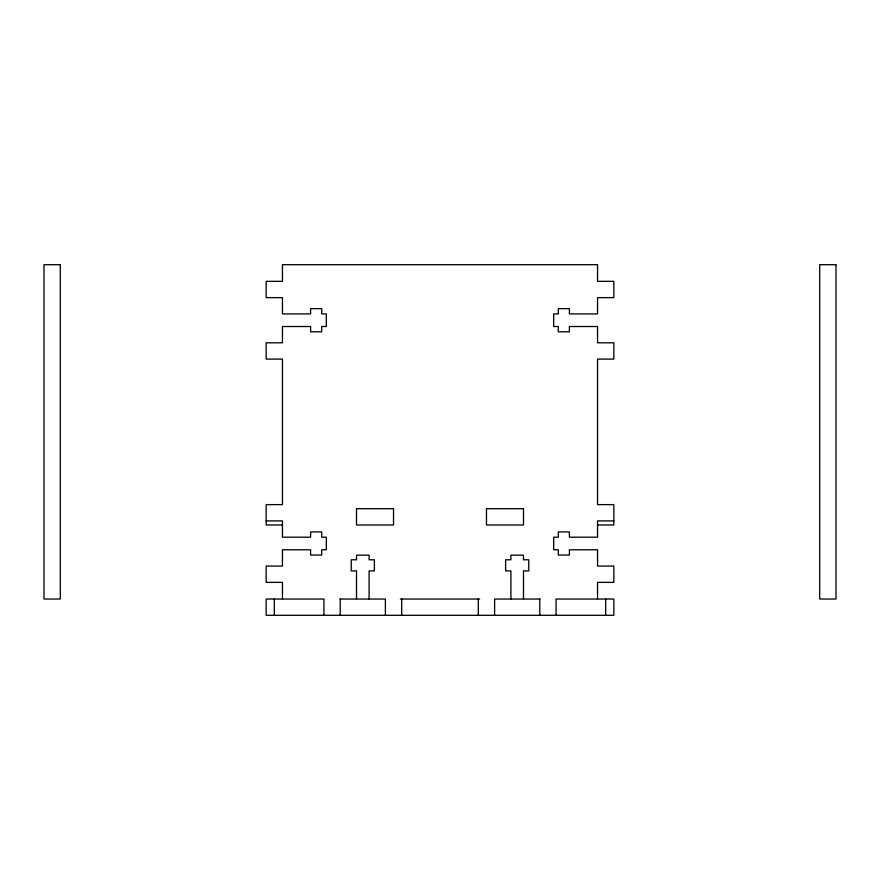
<?xml version="1.0" encoding="UTF-8"?>
<svg xmlns="http://www.w3.org/2000/svg" width="880" height="880" viewBox="0 0 880 880"><rect width="100%" height="100%" fill="white"/><g stroke="black" fill="none" stroke-linecap="round" stroke-linejoin="round"><path stroke-width="1.32" d="M266.156 520.905L282.447 520.905L282.447 537.196L310.596 537.196L310.596 531.916L321.75 531.916L321.75 537.196L326.326 537.196L326.326 549.78L321.695 549.78L321.695 555.06L310.596 555.06L310.596 549.78L282.447 549.78L282.447 566.071L266.156 566.071L266.156 582.362L282.447 582.362L282.447 599.027M613.844 520.905L597.553 520.905L597.553 537.196L569.404 537.196L569.404 531.916L558.305 531.916L558.305 537.196L553.674 537.196L553.674 549.78L558.305 549.78L558.305 555.06L569.404 555.06L569.404 549.78L597.553 549.78L597.553 566.071L613.844 566.071L613.844 582.362L597.553 582.362L597.553 599.027M282.447 524.975L266.156 524.975L266.156 504.614L282.447 504.614L282.447 359.095L266.156 359.095L266.156 342.804L282.447 342.804L282.447 326.513L310.596 326.513L310.596 331.793L321.695 331.793L321.695 326.513L326.326 326.513L326.326 313.929L321.75 313.929L321.75 308.649L310.596 308.649L310.596 313.929L282.447 313.929L282.447 297.638L266.156 297.638L266.156 281.336L282.447 281.336L282.447 264.682L597.553 264.682L597.553 281.336L613.844 281.336L613.844 297.638L597.553 297.638L597.553 313.929L569.404 313.929L569.404 308.649L558.305 308.649L558.305 313.929L553.674 313.929L553.674 326.513L558.25 326.513L558.25 331.793L569.404 331.793L569.404 326.513L597.553 326.513L597.553 342.804L613.844 342.804L613.844 359.095L597.553 359.095L597.553 504.614L613.844 504.614L613.844 524.975L597.553 524.975M340.032 599.027L385.385 599.027L385.385 615.318M400.29 599.027L479.71 599.027M539.968 599.027L494.615 599.027L494.615 615.318M605.693 599.027L605.693 615.318M556.083 615.318L556.083 599.027L613.844 599.027L613.844 615.318L266.156 615.318L266.156 599.027L323.917 599.027L323.917 615.318M539.792 599.027L539.792 615.318M523.49 599.027L523.49 570.889L528.77 570.889L528.77 559.779L523.49 559.779L523.49 555.148L510.906 555.148L510.906 559.779L505.626 559.779L505.626 570.889L510.906 570.889L510.906 599.027M478.324 599.027L478.324 615.318M401.676 599.027L401.676 615.318M369.094 599.027L369.094 570.889L374.374 570.889L374.374 559.779L369.094 559.779L369.094 555.148L356.51 555.148L356.51 559.779L351.23 559.779L351.23 570.889L356.51 570.889L356.51 599.027M340.208 599.027L340.208 615.318M274.307 599.027L274.307 615.318M60.291 264.682L44 264.682L44 599.027L60.291 599.027L60.291 264.682M836 264.682L819.709 264.682L819.709 599.027L836 599.027L836 264.682M393.536 508.684L356.51 508.684L356.51 524.975L393.536 524.975L393.536 508.684M523.49 508.684L486.464 508.684L486.464 524.975L523.49 524.975L523.49 508.684"/></g></svg>
